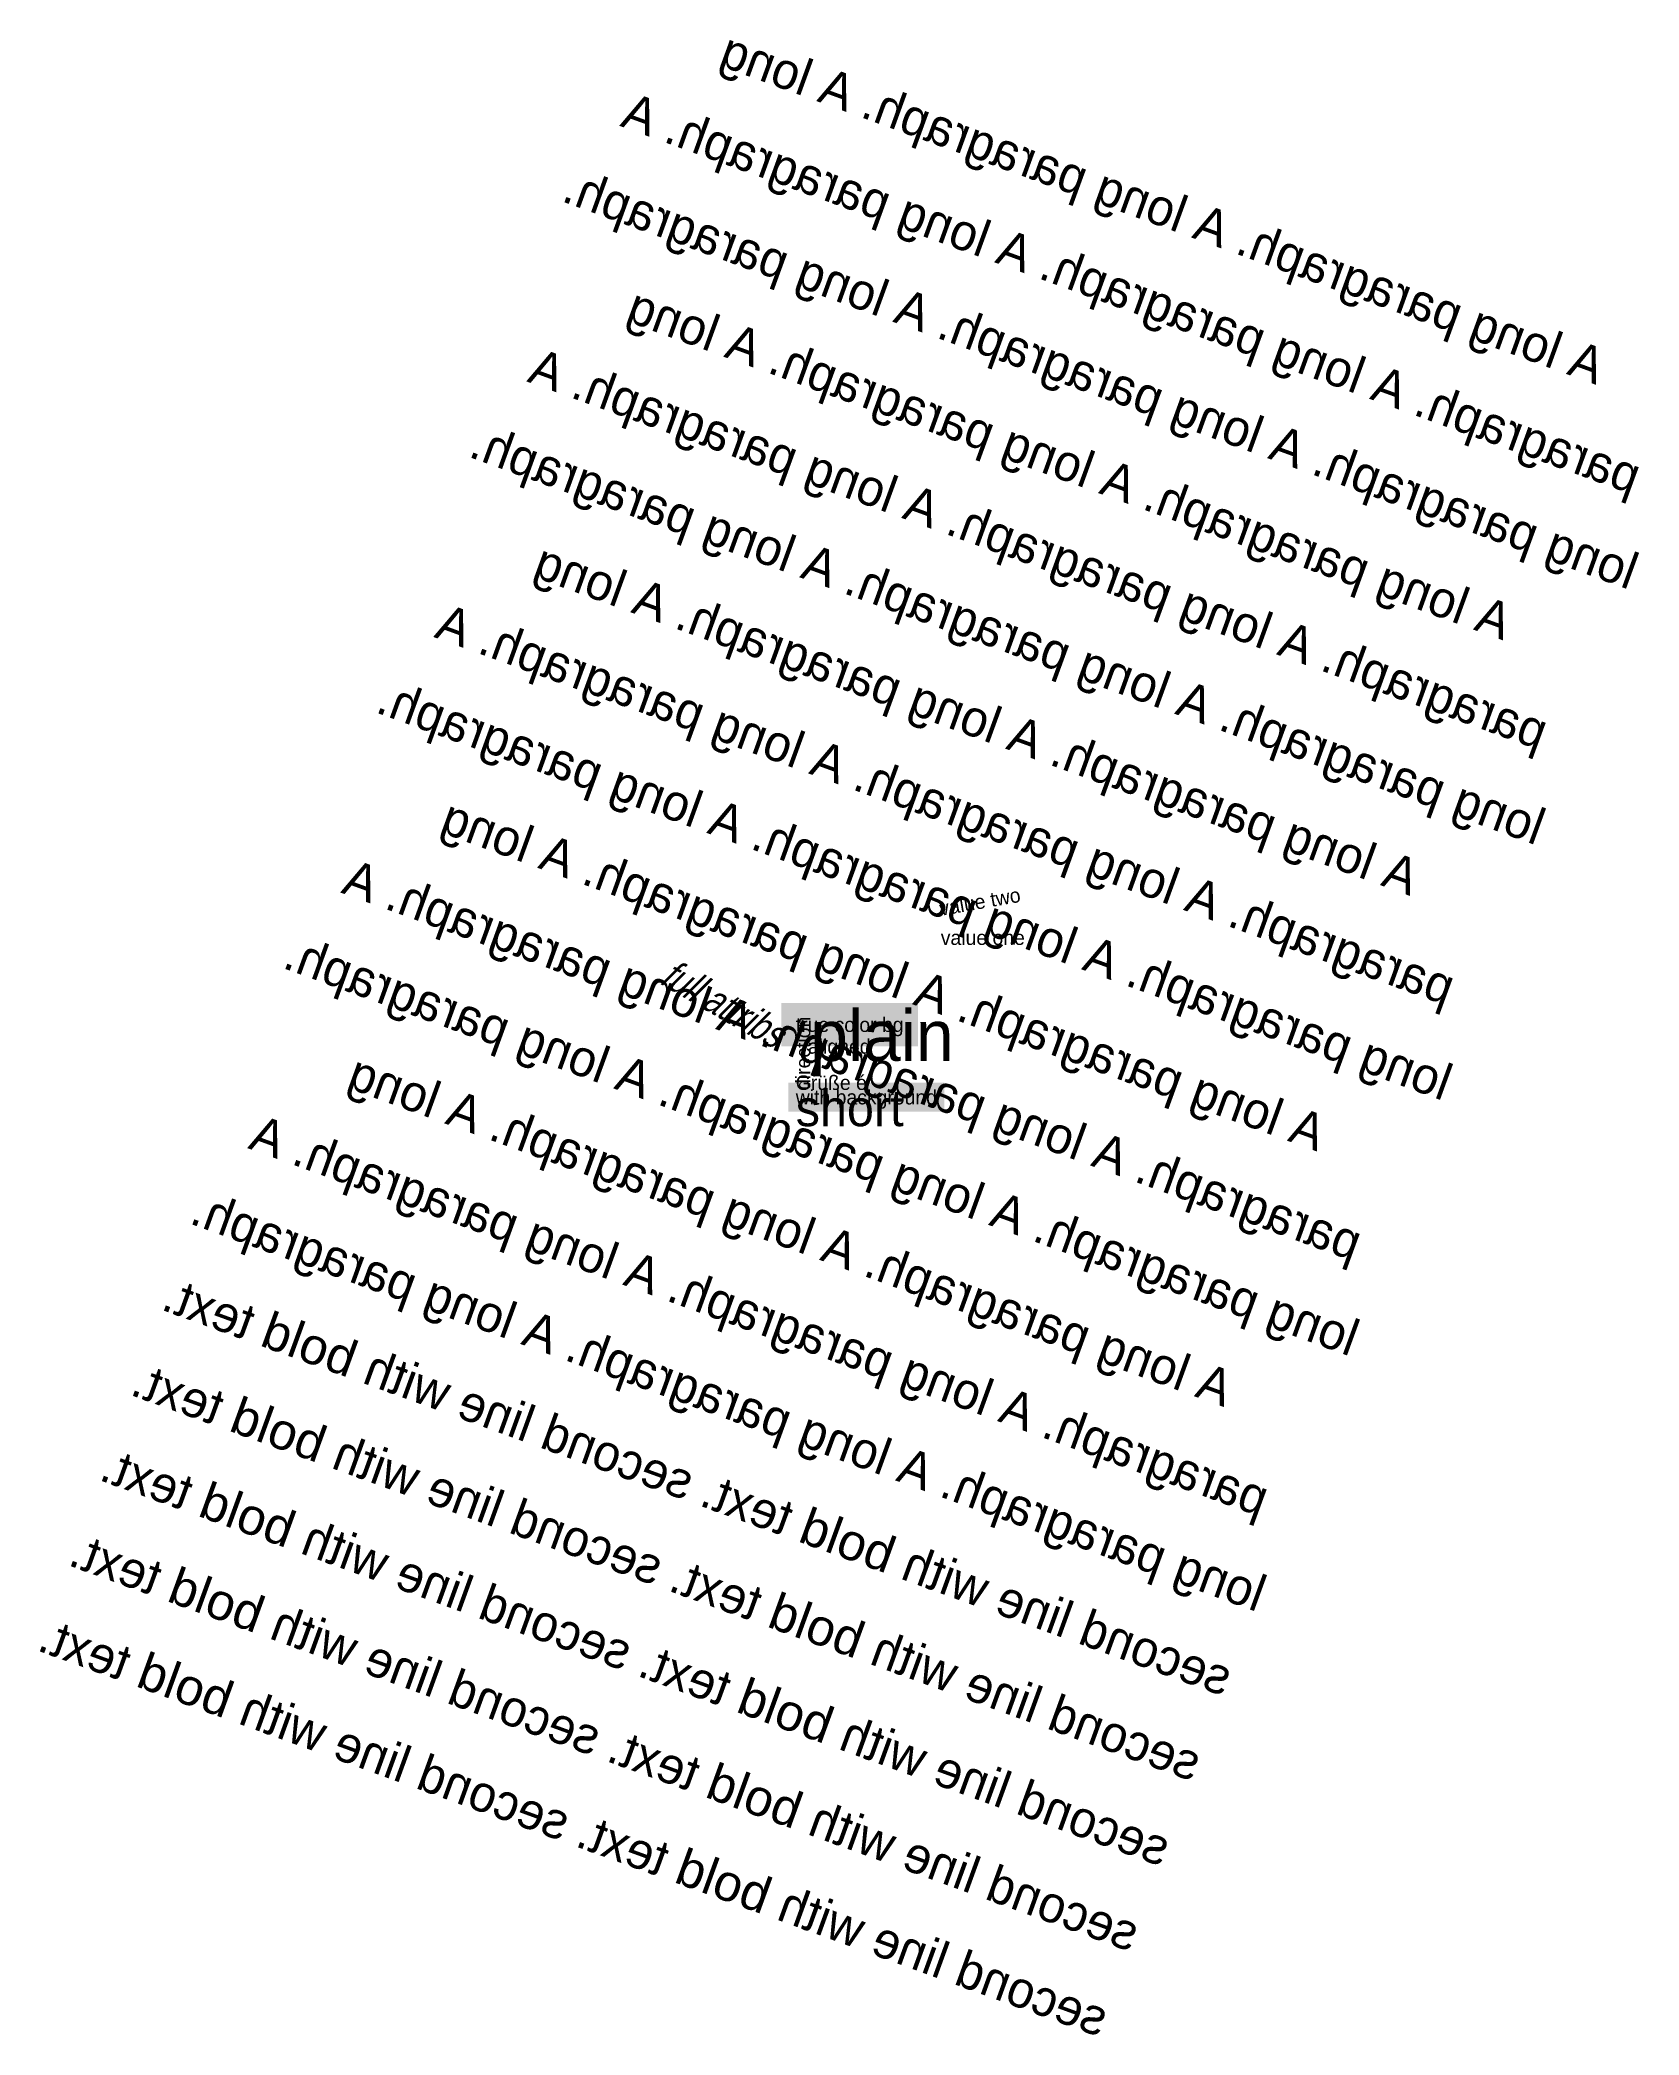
# Model space of a CAD drawing. Header units: metres. Extents: x -52 to 58, y -65 to 72.
import ezdxf
from ezdxf.enums import TextEntityAlignment as Align

# ---------------------------------------------------------------- set-up
doc = ezdxf.new("R2010")
doc.units = ezdxf.units.M

# ---------------------------------------------------------------- blocks, each defined once
blk = doc.blocks.new('WITHATTR')
blk.add_attdef('TAG2', (0, 2), '', height=1, rotation=45)
at = {"flags": 1}
blk.add_attdef('TAG1', (0, 0), '', height=1, dxfattribs=at)

msp = doc.modelspace()

# ---------------------------------------------------------------- block references
ref = msp.add_blockref('WITHATTR', (10, 10))
ref.add_attrib('TAG1', 'value one', (10, 10), dxfattribs={"layer": 'L1', "height": 1})
ref.add_attrib('TAG2', 'value two', (10, 12), dxfattribs={"height": 1, "rotation": 10})

# ---------------------------------------------------------------- texts
for s, height, p in [('plain', 3.5, (1, 2)), ('Grüße é', 1, (0, 0))]:
    msp.add_text(s, height=height).set_placement(p)
msp.add_text('aligned', height=1).set_placement((3, 3), align=Align.MIDDLE_CENTER)
at = {"insert": (0, 5), "char_height": 1, "attachment_point": 1, "bg_fill": 1, "box_fill_scale": 2, "bg_fill_color": 0, "bg_fill_true_color": 16744448}
msp.add_mtext('true color bg', dxfattribs=at)
at = {"insert": (0, 0), "char_height": 1, "attachment_point": 1, "rotation": 90}
msp.add_mtext('direction', dxfattribs=at)
at = {"insert": (0, 0), "char_height": 1, "attachment_point": 1, "bg_fill": 1, "box_fill_scale": 1.5, "bg_fill_color": 2}
msp.add_mtext('with background', dxfattribs=at)
at = {"insert": (0, 0), "char_height": 2.5, "attachment_point": 1}
msp.add_mtext('short', dxfattribs=at)
at = {"layer": 'L1', "color": 3, "extrusion": (0, 0, -1), "oblique": 15, "text_generation_flag": 2, "width": 0.8}
msp.add_text('full attribs', height=2, rotation=30, dxfattribs=at).set_placement((5, 6, 7), align=Align.MIDDLE)
at = {"layer": 'L1', "extrusion": (0, 0, -1), "insert": (5, 5, 1), "char_height": 2.5, "width": 80, "attachment_point": 5, "rotation": 20, "line_spacing_factor": 1.5}
msp.add_mtext('A long paragraph. A long paragraph. A long paragraph. A long paragraph. A long paragraph. A long paragraph. A long paragraph. A long paragraph. A long paragraph. A long paragraph. A long paragraph. A long paragraph. A long paragraph. A long paragraph. A long paragraph. A long paragraph. A long paragraph. A long paragraph. A long paragraph. A long paragraph. A long paragraph. A long paragraph. A long paragraph. A long paragraph. A long paragraph. A long paragraph. A long paragraph. A long paragraph. A long paragraph. A long paragraph. A long paragraph. A long paragraph. A long paragraph. A long paragraph. A long paragraph. A long paragraph. A long paragraph. A long paragraph. A long paragraph. A long paragraph. \\Psecond line with {\\fArial;bold} text. second line with {\\fArial;bold} text. second line with {\\fArial;bold} text. second line with {\\fArial;bold} text. second line with {\\fArial;bold} text. second line with {\\fArial;bold} text. second line with {\\fArial;bold} text. second line with {\\fArial;bold} text. second line with {\\fArial;bold} text. second line with {\\fArial;bold} text. ', dxfattribs=at)

doc.saveas('drawing.dxf')
